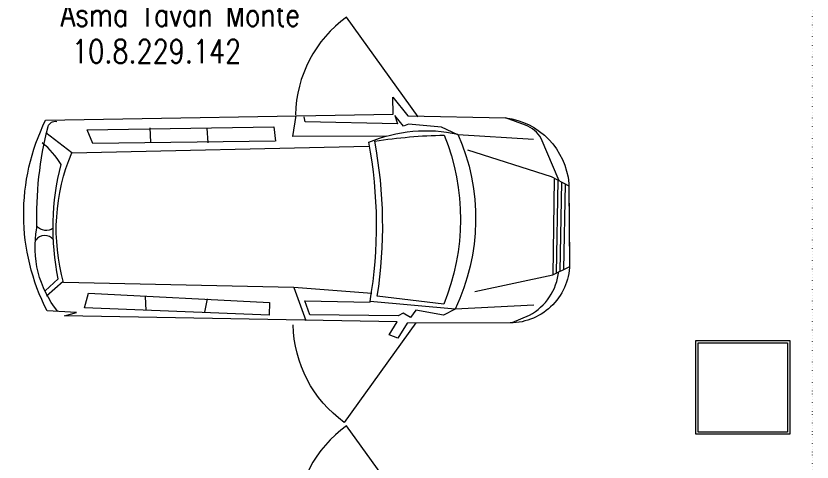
# Model space of a CAD drawing. Extents: x -1286 to 34975, y -230 to 6637.
# Drawn here: x 4591 to 5303, y 1686 to 2085 of the extents above; entities that cross this region are included whole.
import ezdxf

# ---------------------------------------------------------------- set-up
doc = ezdxf.new("R2010")
doc.units = 0
doc.header["$LTSCALE"] = 20
doc.linetypes.add('DOT2', pattern=[0.125, 0, -0.125])
doc.layers.get('0').update_dxf_attribs({"color": 9, "lineweight": 9})
for name, color, linetype, lineweight in [('01', 9, 'Continuous', 9), ('04', 9, 'Continuous', 9), ('14', 9, 'Continuous', 9), ('20', 9, 'DOT2', 9), ('E-YAZI', 7, 'Continuous', 30)]:
    doc.layers.add(name, color=color, linetype=linetype, lineweight=lineweight)
doc.styles.add('E-YAZI', font='txttw.shx')

# ---------------------------------------------------------------- blocks, each defined once
blk = doc.blocks.new('p-kolon-80x80-vw')
at = {"layer": '01'}
blk.add_lwpolyline([(-40, -40), (-40, 40), (40, 40), (40, -40)], close=True, dxfattribs=at)
blk = doc.blocks.new('p-araba-caddy')
for points in [[(4.26, 87.51), (96.49, 89.41), (104.41, 102.92), (112.34, 100.13), (105.35, 88.48), (403.12, 88.69), (392.45, 85.45), (418.68, 84.42, -0.236784), (423.23, -86.05), (112.38, -97.42), (113.04, -112.56), (99.21, -96.1), (12.07, -96.13, -0.35315), (-45.78, -38.19), (-47.76, 31.57, -0.418979), (4.26, 87.51, -0.014091)], [(2.59, 87.13), (-12.8, 80.33, 0.245122), (-38.23, 40.61, 1.092698)], [(409.1, 84.81, -0.220393), (429.15, 10.65, -0.069309), (420.89, -80.59, -0.369387), (413.22, -85.28, 0.321855)], [(64.08, 71.92), (123.59, 65.82, 0.084966), (128.47, -72.87, -0.035125), (66.42, -79.48, -0.194351), (64.08, 71.92, 5.525286)], [(420.8, 66.63), (409.14, 55.57, -0.115145), (408.6, -46.74, 0.095225), (425.84, -65.72, -1.448896)], [(198.7, 59.31), (404.34, 58.71, -0.170159), (399.21, -57.46), (133.8, -68.34)], [(414.2, 20.68, 0.498413), (429.89, 21.34, -5.209749)], [(414.6, 10.43, -0.389225), (429.11, 8.84, 0.453338)], [(-37.08, -40.41), (-20.32, -78.19, 0.180747), (-6.04, -89.68), (12.07, -96.13)]]:
    blk.add_lwpolyline(points, format="xyb")
for points in [[(128.39, 63.59), (198.34, 59.3), (187.01, 88.59)], [(-16.56, 71.13), (53.81, 76), (63.98, 81.75), (88.77, 77.77), (93.64, 84.4), (100.28, 80.42), (104.7, 83.08), (183.48, 83.52), (188.35, 71.13), (129.93, 71.13)], [(220.11, 84.66), (385.27, 81.17), (382, 68.06), (219.94, 73.15), (220.11, 84.66)], [(277.68, 83.09), (275.35, 70.89)], [(330.01, 82.53), (330.93, 69.98)], [(404.84, 57.96), (419.34, 71.17)], [(36.43, 59.8), (-33.06, 43.83), (-47.93, 36.03), (-46.07, -36.03), (-30.09, -43.83), (45.17, -66.5)], [(-33.17, 43.72), (-32.97, -41.82)], [(-42.85, 38.7), (-42.67, -37.69)], [(-39.62, 40.39), (-39.44, -39.27)], [(-36.39, 42.08), (-36.21, -40.84)], [(399.21, -57.46), (422.7, -74.75)], [(217.67, -71.23), (380.57, -66), (385.81, -78.37), (219.1, -84.08), (217.19, -71.23)], [(277.5, -68.54), (278.55, -81.67)], [(328.6, -68.26), (329.42, -80.94)], [(-13.38, -77.2), (54.33, -79.85), (68.94, -86.49), (98.59, -88.7), (103.01, -86.93), (110.98, -96.22), (108.33, -88.7), (191.09, -89.14), (191.97, -93.56)], [(118.18, -77.55), (201.93, -75.8), (199.3, -94.64)]]:
    blk.add_lwpolyline(points)
blk.add_lwpolyline([(53.8, 75.95), (130, 70.57, 0.08903), (133.77, -71.93, -0.153631), (54.26, -80.6, -0.218697)], format="xyb", close=True)
blk = doc.blocks.new('p- caddy')
for p, q in [((-86.52, 354.02), (-175.71, 289.92)), ((97.81, 351.94), (187, 287.83))]:
    blk.add_line(p, q)
blk.add_arc((-86.52, 354.02), 109.84, 215.7081, 269.02404)
at = {"extrusion": (0, 0, -1)}
blk.add_arc((-97.81, 351.94), 109.84, 215.7081, 269.02404, dxfattribs=at)
at = {"rotation": 268.9244510197643}
blk.add_blockref('p-araba-caddy', (10.6, 442.15), dxfattribs=at)

msp = doc.modelspace()

# ---------------------------------------------------------------- linework, layer by layer
at = {"layer": '14'}
msp.add_lwpolyline([(5198.84, 1794.5), (5282.84, 1794.5), (5282.84, 1710.5), (5198.84, 1710.5)], close=True, dxfattribs=at)
at = {"layer": '20'}
msp.add_lwpolyline([(5282.84, 3972.5), (5282.84, 3912.5), (5302.84, 3912.5), (5302.84, 290.44), (5282.84, 290.44), (5282.83, 234.5)], dxfattribs=at)

# ---------------------------------------------------------------- block references
msp.add_blockref('p-kolon-80x80-vw', (5240.84, 1752.5))
at = {"layer": '04', "rotation": 270}
for p in [(4596.64, 1908.19), (4596.64, 1542.5)]:
    msp.add_blockref('p- caddy', p, dxfattribs=at)

# ---------------------------------------------------------------- texts
at = {"layer": 'E-YAZI', "color": 30, "style": 'E-YAZI', "width": 0.8}
msp.add_text('Asma Tavan Monte', height=21, dxfattribs=at).set_placement((4630.8, 2075.58))
at = {"layer": 'E-YAZI', "color": 1, "style": 'E-YAZI', "width": 0.8}
msp.add_text('10.8.229.142', height=21, dxfattribs=at).set_placement((4641.04, 2042.81))

doc.saveas('drawing.dxf')
